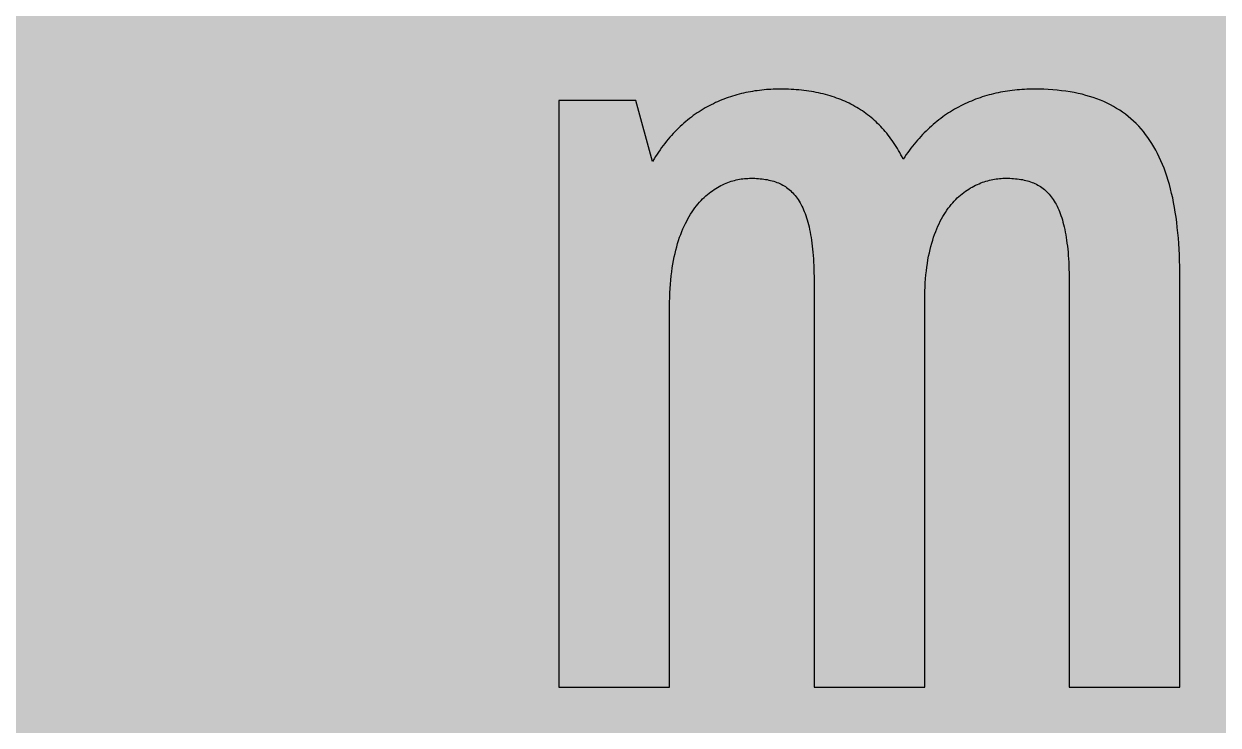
# Model space of a CAD drawing. Header units: millimetres. Extents: x 0 to 212, y 0 to 159.
# Drawn here: x 108.92 to 149.96, y 110.58 to 134.69 of the extents above; entities that cross this region are included whole.
import ezdxf

# ---------------------------------------------------------------- set-up
doc = ezdxf.new("R2010")
doc.units = ezdxf.units.MM

msp = doc.modelspace()

# ---------------------------------------------------------------- hatches: boundary and pattern name
for color, points in [(254, [(14.1633, 0.0536), (13.9878, 0.0533), (13.8125, 0.0559), (13.6373, 0.061), (13.462, 0.0686), (13.2893, 0.0787), (13.114, 0.0914), (12.9413, 0.1041), (12.7686, 0.1219), (12.5959, 0.1397), (12.4231, 0.16), (12.2504, 0.1829), (12.0777, 0.2057), (11.9075, 0.2337), (11.7373, 0.2616), (11.5672, 0.2921), (11.397, 0.3251), (11.2268, 0.3607), (11.0592, 0.3988), (10.8915, 0.4369), (10.7239, 0.4775), (10.5562, 0.5207), (10.3886, 0.5664), (10.2235, 0.6121), (10.0584, 0.6629), (9.8933, 0.7137), (9.7307, 0.7671), (9.5682, 0.8204), (9.4056, 0.8788), (9.2431, 0.9373), (9.083, 0.9982), (8.923, 1.0617), (8.763, 1.1252), (8.6055, 1.1938), (8.4455, 1.2624), (8.2906, 1.331), (8.1331, 1.4046), (7.9781, 1.4783), (7.8232, 1.5545), (7.6708, 1.6332), (7.5184, 1.7145), (7.366, 1.7958), (7.2161, 1.8796), (7.0663, 1.966), (6.919, 2.0523), (6.7716, 2.1438), (6.6243, 2.2352), (6.4795, 2.3266), (6.3348, 2.4232), (6.19, 2.5197), (6.0477, 2.6187), (5.908, 2.7178), (5.7683, 2.8194), (5.6286, 2.9235), (5.4915, 3.0302), (5.3543, 3.1369), (5.2197, 3.2461), (5.0851, 3.3579), (4.953, 3.4722), (4.8209, 3.5865), (4.6914, 3.7033), (4.5644, 3.8202), (4.4348, 3.9395), (4.3104, 4.0615), (4.1859, 4.1859), (4.0615, 4.3104), (3.9395, 4.4348), (3.8202, 4.5618), (3.7033, 4.6914), (3.5865, 4.8209), (3.4722, 4.953), (3.3579, 5.0851), (3.2487, 5.2197), (3.1369, 5.3543), (3.0302, 5.4915), (2.9235, 5.6286), (2.8194, 5.7683), (2.7178, 5.908), (2.6187, 6.0477), (2.5197, 6.19), (2.4232, 6.3348), (2.3266, 6.477), (2.2352, 6.6243), (2.1438, 6.7691), (2.0523, 6.919), (1.966, 7.0663), (1.8796, 7.2161), (1.7958, 7.366), (1.7145, 7.5184), (1.6332, 7.6708), (1.5545, 7.8232), (1.4783, 7.9781), (1.4046, 8.1331), (1.331, 8.2906), (1.2598, 8.4455), (1.1913, 8.603), (1.1252, 8.763), (1.0592, 8.923), (0.9982, 9.083), (0.9373, 9.2431), (0.8763, 9.4056), (0.8204, 9.5682), (0.7645, 9.7307), (0.7112, 9.8933), (0.6604, 10.0584), (0.6121, 10.2235), (0.5639, 10.3911), (0.5207, 10.5562), (0.4775, 10.7239), (0.4343, 10.8915), (0.3962, 11.0592), (0.3607, 11.2268), (0.3251, 11.397), (0.2921, 11.5672), (0.2616, 11.7373), (0.2311, 11.9075), (0.2057, 12.0802), (0.1803, 12.2504), (0.1575, 12.4231), (0.1372, 12.5959), (0.1194, 12.7686), (0.1041, 12.9413), (0.0889, 13.1166), (0.0787, 13.2893), (0.0686, 13.4645), (0.061, 13.6373), (0.0559, 13.8125), (0.0508, 13.9878), (0.0508, 14.163), (0.0522, 144.6925), (0.0508, 144.8664), (0.0559, 145.0416), (0.061, 145.2169), (0.0686, 145.3896), (0.0787, 145.5649), (0.0889, 145.7376), (0.1041, 145.9128), (0.1194, 146.0856), (0.1372, 146.2583), (0.1575, 146.431), (0.1803, 146.6037), (0.2057, 146.7739), (0.2311, 146.9466), (0.2616, 147.1168), (0.2921, 147.287), (0.3251, 147.4572), (0.3607, 147.6248), (0.3962, 147.795), (0.4343, 147.9626), (0.4775, 148.1303), (0.5207, 148.2979), (0.5639, 148.463), (0.6121, 148.6281), (0.6604, 148.7932), (0.7112, 148.9583), (0.7645, 149.1234), (0.8204, 149.286), (0.8763, 149.4485), (0.9373, 149.6111), (0.9982, 149.7711), (1.0592, 149.9311), (1.1252, 150.0911), (1.1913, 150.2486), (1.2598, 150.4061), (1.331, 150.5636), (1.4046, 150.7185), (1.4783, 150.876), (1.5545, 151.0284), (1.6332, 151.1833), (1.7145, 151.3357), (1.7958, 151.4856), (1.8796, 151.638), (1.966, 151.7879), (2.0523, 151.9352), (2.1438, 152.0825), (2.2352, 152.2298), (2.3266, 152.3746), (2.4232, 152.5194), (2.5197, 152.6616), (2.6187, 152.8039), (2.7178, 152.9461), (2.8194, 153.0858), (2.9235, 153.2255), (3.0302, 153.3627), (3.1369, 153.4973), (3.2487, 153.6344), (3.3579, 153.7665), (3.4722, 153.8986), (3.5865, 154.0307), (3.7033, 154.1602), (3.8202, 154.2898), (3.9395, 154.4168), (4.0615, 154.5438), (4.1859, 154.6682), (4.3104, 154.7901), (4.4348, 154.9121), (4.5644, 155.034), (4.6914, 155.1508), (4.8209, 155.2677), (4.953, 155.382), (5.0851, 155.4937), (5.2197, 155.6055), (5.3543, 155.7147), (5.4915, 155.8239), (5.6286, 155.9281), (5.7683, 156.0322), (5.908, 156.1338), (6.0477, 156.2354), (6.19, 156.3345), (6.3348, 156.431), (6.4795, 156.525), (6.6243, 156.6189), (6.7716, 156.7104), (6.919, 156.7993), (7.0663, 156.8882), (7.2161, 156.9745), (7.366, 157.0584), (7.5184, 157.1396), (7.6708, 157.2209), (7.8232, 157.2971), (7.9781, 157.3733), (8.1331, 157.4495), (8.2906, 157.5206), (8.4455, 157.5918), (8.6055, 157.6603), (8.763, 157.7289), (8.923, 157.7924), (9.083, 157.8559), (9.2431, 157.9169), (9.4056, 157.9753), (9.5682, 158.0337), (9.7307, 158.0871), (9.8933, 158.1404), (10.0584, 158.1912), (10.2235, 158.242), (10.3886, 158.2877), (10.5562, 158.3334), (10.7239, 158.3766), (10.8915, 158.4173), (11.0592, 158.4579), (11.2268, 158.4935), (11.397, 158.529), (11.5672, 158.562), (11.7373, 158.5925), (11.9075, 158.6205), (12.0777, 158.6484), (12.2504, 158.6713), (12.4231, 158.6941), (12.5959, 158.7144), (12.7686, 158.7322), (12.9413, 158.75), (13.114, 158.7627), (13.2893, 158.7754), (13.462, 158.7856), (13.6373, 158.7932), (13.8125, 158.7983), (13.9878, 158.8008), (14.163, 158.8033), (197.6078, 158.8036), (197.7822, 158.8008), (197.9574, 158.7983), (198.1327, 158.7932), (198.3054, 158.7856), (198.4807, 158.7754), (198.6534, 158.7627), (198.8287, 158.75), (199.0014, 158.7322), (199.1741, 158.7144), (199.3468, 158.6941), (199.5195, 158.6713), (199.6897, 158.6484), (199.8624, 158.6205), (200.0326, 158.5925), (200.2028, 158.562), (200.373, 158.529), (200.5432, 158.4935), (200.7108, 158.4579), (200.8784, 158.4173), (201.0461, 158.3766), (201.2137, 158.3334), (201.3788, 158.2877), (201.5465, 158.242), (201.7116, 158.1912), (201.8767, 158.1404), (202.0392, 158.0871), (202.2018, 158.0337), (202.3643, 157.9753), (202.5269, 157.9169), (202.6869, 157.8559), (202.8469, 157.7924), (203.007, 157.7289), (203.167, 157.6603), (203.3245, 157.5918), (203.4794, 157.5206), (203.6369, 157.4495), (203.7918, 157.3733), (203.9468, 157.2971), (204.0992, 157.2209), (204.2516, 157.1396), (204.404, 157.0584), (204.5538, 156.9745), (204.7037, 156.8882), (204.8535, 156.7993), (205.0009, 156.7104), (205.1456, 156.6189), (205.293, 156.525), (205.4352, 156.431), (205.58, 156.3345), (205.7222, 156.2354), (205.8619, 156.1338), (206.0016, 156.0322), (206.1413, 155.9281), (206.2785, 155.8239), (206.4156, 155.7147), (206.5503, 155.6055), (206.6849, 155.4937), (206.817, 155.382), (206.949, 155.2677), (207.0786, 155.1508), (207.2081, 155.034), (207.3351, 154.9121), (207.4596, 154.7901), (207.584, 154.6682), (207.7085, 154.5438), (207.8304, 154.4168), (207.9498, 154.2898), (208.0666, 154.1602), (208.1835, 154.0307), (208.2978, 153.8986), (208.4121, 153.7665), (208.5238, 153.6344), (208.6331, 153.4973), (208.7397, 153.3627), (208.8464, 153.2255), (208.9506, 153.0858), (209.0522, 152.9461), (209.1512, 152.8039), (209.2503, 152.6616), (209.3468, 152.5194), (209.4433, 152.3746), (209.5348, 152.2298), (209.6262, 152.0825), (209.7176, 151.9352), (209.804, 151.7879), (209.8904, 151.638), (209.9742, 151.4856), (210.0555, 151.3357), (210.1367, 151.1833), (210.2155, 151.0284), (210.2917, 150.876), (210.3653, 150.7185), (210.439, 150.5636), (210.5076, 150.4061), (210.5762, 150.2486), (210.6447, 150.0911), (210.7082, 149.9311), (210.7717, 149.7711), (210.8327, 149.6111), (210.8911, 149.4485), (210.9495, 149.286), (211.0029, 149.1234), (211.0562, 148.9583), (211.107, 148.7932), (211.1578, 148.6281), (211.2035, 148.463), (211.2493, 148.2979), (211.2924, 148.1303), (211.3331, 147.9626), (211.3712, 147.795), (211.4093, 147.6248), (211.4448, 147.4572), (211.4779, 147.287), (211.5083, 147.1168), (211.5363, 146.9466), (211.5642, 146.7739), (211.5871, 146.6037), (211.6099, 146.431), (211.6303, 146.2583), (211.648, 146.0856), (211.6658, 145.9128), (211.6785, 145.7376), (211.6912, 145.5649), (211.7014, 145.3896), (211.709, 145.2169), (211.7141, 145.0416), (211.7166, 144.8664), (211.7166, 144.6911), (211.7189, 14.1647), (211.7166, 13.9878), (211.7141, 13.8125), (211.709, 13.6373), (211.7014, 13.4645), (211.6912, 13.2893), (211.6785, 13.1166), (211.6658, 12.9413), (211.648, 12.7686), (211.6303, 12.5959), (211.6099, 12.4231), (211.5871, 12.2504), (211.5642, 12.0802), (211.5363, 11.9075), (211.5083, 11.7373), (211.4779, 11.5672), (211.4448, 11.397), (211.4093, 11.2268), (211.3712, 11.0592), (211.3331, 10.8915), (211.2924, 10.7239), (211.2493, 10.5562), (211.2035, 10.3911), (211.1578, 10.2235), (211.107, 10.0584), (211.0562, 9.8933), (211.0029, 9.7307), (210.9495, 9.5682), (210.8911, 9.4056), (210.8327, 9.2431), (210.7717, 9.083), (210.7082, 8.923), (210.6447, 8.763), (210.5762, 8.603), (210.5076, 8.4455), (210.439, 8.2906), (210.3653, 8.1331), (210.2917, 7.9781), (210.2155, 7.8232), (210.1367, 7.6708), (210.0555, 7.5184), (209.9742, 7.366), (209.8904, 7.2161), (209.804, 7.0663), (209.7176, 6.919), (209.6262, 6.7691), (209.5348, 6.6243), (209.4433, 6.477), (209.3468, 6.3348), (209.2503, 6.19), (209.1512, 6.0477), (209.0522, 5.908), (208.9506, 5.7683), (208.8464, 5.6286), (208.7397, 5.4915), (208.6331, 5.3543), (208.5238, 5.2197), (208.4121, 5.0851), (208.2978, 4.953), (208.1835, 4.8209), (208.0666, 4.6914), (207.9498, 4.5618), (207.8304, 4.4348), (207.7085, 4.3104), (207.584, 4.1859), (207.4596, 4.0615), (207.3351, 3.9395), (207.2081, 3.8202), (207.0786, 3.7033), (206.949, 3.5865), (206.817, 3.4722), (206.6849, 3.3579), (206.5503, 3.2461), (206.4156, 3.1369), (206.2785, 3.0302), (206.1413, 2.9235), (206.0016, 2.8194), (205.8619, 2.7178), (205.7222, 2.6187), (205.58, 2.5197), (205.4352, 2.4232), (205.293, 2.3266), (205.1456, 2.2352), (205.0009, 2.1438), (204.8535, 2.0523), (204.7037, 1.966), (204.5538, 1.8796), (204.404, 1.7958), (204.2516, 1.7145), (204.0992, 1.6332), (203.9468, 1.5545), (203.7918, 1.4783), (203.6369, 1.4046), (203.4794, 1.331), (203.3245, 1.2624), (203.167, 1.1938), (203.007, 1.1252), (202.8469, 1.0617), (202.6869, 0.9982), (202.5269, 0.9373), (202.3643, 0.8788), (202.2018, 0.8204), (202.0392, 0.7671), (201.8767, 0.7137), (201.7116, 0.6629), (201.5465, 0.6121), (201.3788, 0.5664), (201.2137, 0.5207), (201.0461, 0.4775), (200.8784, 0.4369), (200.7108, 0.3988), (200.5432, 0.3607), (200.373, 0.3251), (200.2028, 0.2921), (200.0326, 0.2616), (199.8624, 0.2337), (199.6897, 0.2057), (199.5195, 0.1829), (199.3468, 0.16), (199.1741, 0.1397), (199.0014, 0.1219), (198.8287, 0.1041), (198.6534, 0.0914), (198.4807, 0.0787), (198.3054, 0.0686), (198.1327, 0.061), (197.9574, 0.0559), (197.7822, 0.0533), (197.6069, 0.0533)]), (59, [(139.8806, 111.8842), (139.8806, 125.1931), (139.8803, 125.3465), (139.8829, 125.4963), (139.8905, 125.6462), (139.8981, 125.7884), (139.9083, 125.9281), (139.921, 126.0653), (139.9362, 126.1999), (139.9515, 126.3294), (139.9692, 126.4564), (139.9896, 126.5809), (140.0124, 126.7003), (140.0378, 126.8171), (140.0632, 126.9314), (140.0912, 127.0432), (140.1216, 127.1499), (140.1521, 127.254), (140.1851, 127.3556), (140.2182, 127.4547), (140.2563, 127.5512), (140.2918, 127.6426), (140.3325, 127.7315), (140.3706, 127.8204), (140.4137, 127.9042), (140.4569, 127.9855), (140.5001, 128.0643), (140.5458, 128.1405), (140.5915, 128.2116), (140.6398, 128.2827), (140.6881, 128.3513), (140.7363, 128.4173), (140.7871, 128.4783), (140.8405, 128.5392), (140.8913, 128.5977), (140.9446, 128.6535), (140.9979, 128.7069), (141.0538, 128.7577), (141.1072, 128.8059), (141.163, 128.8517), (141.2215, 128.8948), (141.2773, 128.938), (141.3332, 128.9761), (141.3916, 129.0142), (141.4501, 129.0498), (141.5085, 129.0828), (141.5669, 129.1158), (141.6253, 129.1438), (141.6863, 129.1717), (141.7447, 129.1971), (141.8031, 129.2225), (141.8641, 129.2454), (141.9225, 129.2657), (141.9835, 129.2835), (142.0419, 129.2987), (142.1003, 129.3139), (142.1587, 129.3292), (142.2171, 129.3419), (142.2756, 129.352), (142.334, 129.3597), (142.3924, 129.3673), (142.4483, 129.3724), (142.5067, 129.3774), (142.5626, 129.3825), (142.6185, 129.3825), (142.6718, 129.3851), (142.7404, 129.3825), (142.8064, 129.3825), (142.8699, 129.38), (142.9334, 129.3749), (142.9969, 129.3698), (143.0579, 129.3622), (143.1188, 129.3546), (143.1773, 129.347), (143.2357, 129.3368), (143.2941, 129.3241), (143.35, 129.3114), (143.4059, 129.2962), (143.4617, 129.2809), (143.5151, 129.2631), (143.5659, 129.2428), (143.6167, 129.2225), (143.6675, 129.1996), (143.7183, 129.1768), (143.7665, 129.1514), (143.8123, 129.1234), (143.858, 129.0955), (143.9037, 129.065), (143.9494, 129.032), (143.9901, 128.9964), (144.0332, 128.9609), (144.0739, 128.9228), (144.1145, 128.8821), (144.1526, 128.8415), (144.1907, 128.7958), (144.2263, 128.7501), (144.2618, 128.7018), (144.2974, 128.651), (144.3304, 128.6002), (144.3634, 128.5443), (144.3965, 128.4884), (144.4244, 128.4275), (144.4549, 128.3665), (144.4828, 128.303), (144.5108, 128.237), (144.5362, 128.1684), (144.5616, 128.0998), (144.587, 128.0262), (144.6098, 127.95), (144.6301, 127.8712), (144.653, 127.7925), (144.6708, 127.7087), (144.6911, 127.6223), (144.7089, 127.5334), (144.7241, 127.442), (144.7394, 127.348), (144.7546, 127.2515), (144.7673, 127.1524), (144.78, 127.0508), (144.7927, 126.9467), (144.8029, 126.84), (144.8105, 126.7282), (144.8181, 126.6139), (144.8257, 126.4996), (144.8333, 126.3802), (144.8359, 126.2558), (144.841, 126.1313), (144.8435, 126.0018), (144.846, 125.8722), (144.846, 125.7351), (144.847, 111.8842), (148.6503, 111.8842), (148.6503, 125.9318), (148.6484, 126.1415), (148.6459, 126.3498), (148.6383, 126.553), (148.6306, 126.7511), (148.623, 126.9467), (148.6103, 127.1397), (148.5951, 127.3277), (148.5798, 127.5131), (148.5595, 127.696), (148.5392, 127.8738), (148.5163, 128.0465), (148.4909, 128.2167), (148.4605, 128.3843), (148.4325, 128.5469), (148.3995, 128.7069), (148.3639, 128.8644), (148.3258, 129.0168), (148.2852, 129.1666), (148.2446, 129.3114), (148.1988, 129.4536), (148.1531, 129.5933), (148.1023, 129.728), (148.0515, 129.86), (147.9956, 129.987), (147.9398, 130.1115), (147.8788, 130.2334), (147.8178, 130.3528), (147.7543, 130.4671), (147.6858, 130.5789), (147.6172, 130.6855), (147.5461, 130.7897), (147.4699, 130.8913), (147.3937, 130.9903), (147.3124, 131.0843), (147.2311, 131.1758), (147.1447, 131.2647), (147.0584, 131.3485), (146.9669, 131.4298), (146.8755, 131.5085), (146.779, 131.5822), (146.6799, 131.6558), (146.5783, 131.7244), (146.4742, 131.7879), (146.37, 131.8514), (146.2583, 131.9098), (146.1465, 131.9657), (146.0322, 132.019), (145.9154, 132.0673), (145.7935, 132.1156), (145.6715, 132.1587), (145.5445, 132.1994), (145.415, 132.2349), (145.2855, 132.2705), (145.1508, 132.301), (145.0111, 132.3289), (144.8714, 132.3543), (144.7292, 132.3772), (144.5819, 132.395), (144.432, 132.4127), (144.2822, 132.4254), (144.1247, 132.4356), (143.9672, 132.4432), (143.8072, 132.4458), (143.6421, 132.4483), (143.5583, 132.4483), (143.4719, 132.4458), (143.3881, 132.4432), (143.3043, 132.4407), (143.2204, 132.4356), (143.1366, 132.428), (143.0528, 132.4229), (142.9715, 132.4127), (142.8877, 132.4051), (142.8064, 132.395), (142.7251, 132.3823), (142.6439, 132.3696), (142.5626, 132.3543), (142.4813, 132.3416), (142.4026, 132.3238), (142.3238, 132.3061), (142.2451, 132.2883), (142.1663, 132.268), (142.0876, 132.2476), (142.0089, 132.2273), (141.9327, 132.2045), (141.8565, 132.1791), (141.7803, 132.1537), (141.7041, 132.1283), (141.6279, 132.1003), (141.5542, 132.0698), (141.4805, 132.0394), (141.4069, 132.0089), (141.3332, 131.9759), (141.2596, 131.9428), (141.1884, 131.9073), (141.1148, 131.8717), (141.0437, 131.8336), (140.9751, 131.7955), (140.904, 131.7549), (140.8354, 131.7142), (140.7668, 131.6711), (140.6982, 131.6279), (140.6296, 131.5822), (140.5611, 131.5364), (140.495, 131.4907), (140.429, 131.4399), (140.3629, 131.3917), (140.2994, 131.3409), (140.2359, 131.2875), (140.1724, 131.2342), (140.1089, 131.1783), (140.0454, 131.1224), (139.9845, 131.064), (139.9235, 131.0056), (139.8626, 130.9446), (139.8041, 130.8837), (139.7457, 130.8227), (139.6873, 130.7567), (139.6289, 130.6906), (139.5705, 130.6246), (139.5146, 130.556), (139.4587, 130.4874), (139.4054, 130.4163), (139.3495, 130.3452), (139.2961, 130.2715), (139.2428, 130.1953), (139.192, 130.1191), (139.1412, 130.0429), (139.1031, 130.1191), (139.0625, 130.1928), (139.0218, 130.2664), (138.9812, 130.3376), (138.938, 130.4087), (138.8974, 130.4773), (138.8516, 130.5458), (138.8085, 130.6144), (138.7627, 130.6805), (138.717, 130.744), (138.6688, 130.8075), (138.6205, 130.871), (138.5722, 130.9319), (138.5214, 130.9903), (138.4706, 131.0488), (138.4198, 131.1072), (138.3665, 131.1631), (138.3157, 131.2164), (138.2598, 131.2697), (138.2065, 131.3231), (138.1506, 131.3739), (138.0922, 131.4247), (138.0363, 131.4729), (137.9779, 131.5212), (137.9169, 131.5669), (137.8585, 131.6126), (137.795, 131.6558), (137.734, 131.699), (137.6705, 131.7396), (137.607, 131.7803), (137.5435, 131.8184), (137.4775, 131.8565), (137.4115, 131.8946), (137.3429, 131.9301), (137.2768, 131.9632), (137.2057, 131.9962), (137.1371, 132.0292), (137.066, 132.0597), (136.9949, 132.0876), (136.9212, 132.1181), (136.8476, 132.1435), (136.7739, 132.1714), (136.6977, 132.1943), (136.6241, 132.2197), (136.5453, 132.24), (136.4691, 132.2629), (136.3878, 132.2832), (136.3091, 132.301), (136.2278, 132.3188), (136.1465, 132.3365), (136.0653, 132.3518), (135.9814, 132.367), (135.8976, 132.3797), (135.8113, 132.3924), (135.7274, 132.4026), (135.6385, 132.4127), (135.5522, 132.4204), (135.4633, 132.428), (135.3744, 132.4331), (135.2829, 132.4381), (135.1915, 132.4432), (135.1001, 132.4458), (135.0061, 132.4483), (134.9121, 132.4483), (134.8308, 132.4483), (134.7521, 132.4458), (134.6708, 132.4432), (134.5921, 132.4407), (134.5133, 132.4356), (134.4346, 132.4305), (134.3558, 132.4229), (134.2771, 132.4153), (134.1984, 132.4051), (134.1196, 132.395), (134.0409, 132.3848), (133.9621, 132.3721), (133.8859, 132.3594), (133.8072, 132.3442), (133.731, 132.3289), (133.6523, 132.3111), (133.5761, 132.2934), (133.4999, 132.273), (133.4237, 132.2527), (133.35, 132.2324), (133.2738, 132.2095), (133.1976, 132.1841), (133.1239, 132.1613), (133.0503, 132.1333), (132.9766, 132.1054), (132.903, 132.0775), (132.8293, 132.047), (132.7582, 132.0165), (132.6845, 131.9835), (132.6134, 131.9479), (132.5423, 131.9124), (132.4712, 131.8768), (132.4, 131.8387), (132.3315, 131.8006), (132.2629, 131.76), (132.1943, 131.7168), (132.1257, 131.6736), (132.0571, 131.6279), (131.9911, 131.5822), (131.9251, 131.5364), (131.859, 131.4882), (131.793, 131.4374), (131.7269, 131.3866), (131.6634, 131.3332), (131.5999, 131.2774), (131.5364, 131.2215), (131.4755, 131.1656), (131.4145, 131.1072), (131.3536, 131.0462), (131.2926, 130.9853), (131.2316, 130.9218), (131.1732, 130.8583), (131.1148, 130.7922), (131.0589, 130.7236), (131.0005, 130.6551), (130.9446, 130.5839), (130.8913, 130.5128), (130.8354, 130.4392), (130.7821, 130.363), (130.7287, 130.2868), (130.6779, 130.208), (130.6271, 130.1293), (130.5763, 130.048), (130.5255, 129.9642), (129.9464, 132.0627), (127.3073, 132.0627), (127.3073, 111.8842), (131.1106, 111.8842), (131.1106, 124.9616), (131.1097, 125.1229), (131.1148, 125.283), (131.1199, 125.4404), (131.1275, 125.5928), (131.1377, 125.7402), (131.1504, 125.8849), (131.1656, 126.0272), (131.1834, 126.1643), (131.2012, 126.299), (131.224, 126.4285), (131.2469, 126.5555), (131.2697, 126.68), (131.2977, 126.7993), (131.3256, 126.9162), (131.3561, 127.0305), (131.3866, 127.1422), (131.4196, 127.2489), (131.4552, 127.3531), (131.4933, 127.4521), (131.5314, 127.5512), (131.5695, 127.6452), (131.6101, 127.7366), (131.6533, 127.8255), (131.6965, 127.9119), (131.7422, 127.9931), (131.7879, 128.0744), (131.8336, 128.1506), (131.8819, 128.2268), (131.9301, 128.2979), (131.9809, 128.3665), (132.0317, 128.4326), (132.0825, 128.4961), (132.1359, 128.557), (132.1892, 128.6154), (132.2451, 128.6713), (132.2984, 128.7247), (132.3543, 128.7755), (132.4102, 128.8237), (132.4661, 128.872), (132.5245, 128.9152), (132.5804, 128.9558), (132.6388, 128.9964), (132.6972, 129.0345), (132.7556, 129.0701), (132.8141, 129.1031), (132.8725, 129.1336), (132.9334, 129.1615), (132.9919, 129.1895), (133.0503, 129.2149), (133.1087, 129.2377), (133.1671, 129.2581), (133.2255, 129.2784), (133.2865, 129.2962), (133.3449, 129.3114), (133.4008, 129.3266), (133.4592, 129.3393), (133.5176, 129.3495), (133.5735, 129.3597), (133.6294, 129.3673), (133.6853, 129.3724), (133.7412, 129.3774), (133.7945, 129.38), (133.8504, 129.3825), (133.9037, 129.3851), (133.9698, 129.3825), (134.0358, 129.3825), (134.0993, 129.38), (134.1628, 129.3749), (134.2263, 129.3698), (134.2873, 129.3622), (134.3482, 129.3546), (134.4092, 129.347), (134.4676, 129.3368), (134.5235, 129.3241), (134.5819, 129.3114), (134.6352, 129.2962), (134.6911, 129.2809), (134.7445, 129.2631), (134.7978, 129.2428), (134.8486, 129.2225), (134.8994, 129.1996), (134.9477, 129.1768), (134.9959, 129.1514), (135.0442, 129.1234), (135.0899, 129.0955), (135.1331, 129.065), (135.1788, 129.032), (135.222, 128.9964), (135.2626, 128.9609), (135.3033, 128.9228), (135.3439, 128.8821), (135.382, 128.8415), (135.4201, 128.7958), (135.4582, 128.7501), (135.4938, 128.7018), (135.5268, 128.651), (135.5623, 128.6002), (135.5928, 128.5443), (135.6258, 128.4884), (135.6563, 128.4275), (135.6843, 128.3665), (135.7122, 128.303), (135.7401, 128.237), (135.7655, 128.1684), (135.7909, 128.0998), (135.8163, 128.0262), (135.8392, 127.95), (135.8621, 127.8712), (135.8824, 127.7925), (135.9027, 127.7087), (135.9205, 127.6223), (135.9383, 127.5334), (135.9535, 127.442), (135.9713, 127.348), (135.984, 127.2515), (135.9992, 127.1524), (136.0094, 127.0508), (136.0221, 126.9467), (136.0322, 126.84), (136.0424, 126.7282), (136.05, 126.6139), (136.0551, 126.4996), (136.0627, 126.3802), (136.0678, 126.2558), (136.0703, 126.1313), (136.0729, 126.0018), (136.0754, 125.8722), (136.0754, 125.7351), (136.077, 111.8842)])]:
    msp.add_hatch(color=color).paths.add_polyline_path(points)
h = msp.add_hatch(color=59)
h.paths.add_polyline_path([(123.0383, 120.6923), (123.0383, 122.9042), (123.0351, 123.1875), (123.0325, 123.4694), (123.0249, 123.7463), (123.0173, 124.0206), (123.0071, 124.2898), (122.9919, 124.554), (122.9766, 124.8156), (122.9563, 125.0721), (122.936, 125.3261), (122.9106, 125.5751), (122.8852, 125.8189), (122.8547, 126.0602), (122.8217, 126.2964), (122.7861, 126.5301), (122.748, 126.7562), (122.7074, 126.9797), (122.6617, 127.2007), (122.616, 127.4166), (122.5652, 127.6274), (122.5118, 127.8331), (122.4534, 128.0363), (122.395, 128.2344), (122.3315, 128.4275), (122.2654, 128.618), (122.1969, 128.8034), (122.1232, 128.9837), (122.047, 129.159), (121.9683, 129.3317), (121.8844, 129.4994), (121.7981, 129.6619), (121.7092, 129.8219), (121.6152, 129.9743), (121.5187, 130.1242), (121.4171, 130.269), (121.3129, 130.4112), (121.2063, 130.5458), (121.0945, 130.6779), (120.9802, 130.8049), (120.8608, 130.9268), (120.7389, 131.0437), (120.6119, 131.158), (120.4824, 131.2672), (120.3477, 131.3713), (120.208, 131.4704), (120.0658, 131.5644), (119.921, 131.6533), (119.7686, 131.7396), (119.6137, 131.8184), (119.4562, 131.8946), (119.2936, 131.9657), (119.126, 132.0317), (118.9558, 132.0927), (118.7806, 132.1486), (118.6002, 132.2019), (118.4148, 132.2476), (118.2268, 132.2908), (118.0338, 132.3264), (117.8357, 132.3594), (117.635, 132.3873), (117.4267, 132.4077), (117.2159, 132.4254), (117, 132.4381), (116.7816, 132.4458), (116.5555, 132.4483), (116.3345, 132.4458), (116.1161, 132.4381), (115.9027, 132.4254), (115.6919, 132.4102), (115.4836, 132.3873), (115.283, 132.3619), (115.0823, 132.3289), (114.8867, 132.2908), (114.6962, 132.2502), (114.5083, 132.2045), (114.3229, 132.1511), (114.1425, 132.0952), (113.9647, 132.0317), (113.792, 131.9657), (113.6244, 131.892), (113.4567, 131.8158), (113.2942, 131.732), (113.1367, 131.6431), (112.9817, 131.5517), (112.8293, 131.4526), (112.682, 131.3485), (112.5398, 131.2393), (112.3975, 131.125), (112.2604, 131.0056), (112.1283, 130.8811), (111.9988, 130.7516), (111.8718, 130.6144), (111.7498, 130.4747), (111.6305, 130.3274), (111.5136, 130.175), (111.4019, 130.0175), (111.2926, 129.855), (111.1885, 129.6848), (111.0869, 129.5121), (110.9878, 129.3317), (110.8939, 129.1463), (110.8024, 128.9533), (110.7161, 128.7577), (110.6297, 128.5545), (110.551, 128.3462), (110.4722, 128.1328), (110.3986, 127.9144), (110.3274, 127.6883), (110.2614, 127.4572), (110.1954, 127.221), (110.1369, 126.9771), (110.0785, 126.7282), (110.0252, 126.4742), (109.9744, 126.2126), (109.9261, 125.9484), (109.8829, 125.6741), (109.8423, 125.3973), (109.8042, 125.1128), (109.7712, 124.8232), (109.7407, 124.526), (109.7128, 124.2238), (109.6899, 123.9164), (109.6696, 123.6015), (109.6518, 123.2789), (109.6366, 122.9538), (109.6239, 122.621), (109.6162, 122.2807), (109.6112, 121.9352), (109.6112, 121.5847), (109.6137, 121.1961), (109.6213, 120.8176), (109.634, 120.4493), (109.6543, 120.0887), (109.6772, 119.7407), (109.7051, 119.3978), (109.7407, 119.0676), (109.7788, 118.745), (109.822, 118.43), (109.8702, 118.1252), (109.921, 117.8281), (109.9795, 117.541), (110.0404, 117.2616), (110.1065, 116.9899), (110.1776, 116.7257), (110.2512, 116.4717), (110.33, 116.2253), (110.4138, 115.984), (110.5002, 115.7529), (110.5916, 115.5294), (110.6856, 115.3135), (110.7821, 115.1052), (110.8837, 114.902), (110.9904, 114.7089), (111.0996, 114.521), (111.2114, 114.3406), (111.3257, 114.1654), (111.445, 114.0003), (111.567, 113.8377), (111.6914, 113.6853), (111.8184, 113.538), (111.948, 113.3958), (112.0826, 113.2611), (112.2172, 113.1316), (112.3569, 113.0071), (112.4966, 112.8903), (112.6414, 112.7785), (112.7862, 112.6719), (112.936, 112.5728), (113.0859, 112.4763), (113.2383, 112.3874), (113.3932, 112.301), (113.5482, 112.2223), (113.7082, 112.1461), (113.8682, 112.075), (114.0308, 112.0089), (114.1933, 111.948), (114.3584, 111.8921), (114.5235, 111.8387), (114.6937, 111.7905), (114.8613, 111.7473), (115.0315, 111.7067), (115.2042, 111.6711), (115.377, 111.6381), (115.5497, 111.6101), (115.7224, 111.5847), (115.8977, 111.5619), (116.0755, 111.5441), (116.2507, 111.5289), (116.4285, 111.5162), (116.6038, 111.506), (116.7816, 111.4984), (116.9619, 111.4958), (117.1397, 111.4933), (117.2388, 111.4958), (117.3378, 111.4958), (117.4394, 111.4984), (117.5385, 111.5035), (117.6376, 111.5085), (117.7392, 111.5136), (117.8382, 111.5212), (117.9373, 111.5289), (118.0363, 111.5365), (118.1354, 111.5466), (118.2345, 111.5593), (118.3335, 111.5695), (118.4326, 111.5822), (118.5291, 111.5974), (118.6282, 111.6101), (118.7247, 111.6254), (118.8212, 111.6406), (118.9203, 111.6584), (119.0142, 111.6762), (119.1108, 111.694), (119.2073, 111.7143), (119.3013, 111.7321), (119.3978, 111.7524), (119.4918, 111.7752), (119.5832, 111.7956), (119.6772, 111.8184), (119.7712, 111.8413), (119.8626, 111.8641), (119.954, 111.8895), (120.0429, 111.9149), (120.1344, 111.9378), (120.2233, 111.9657), (120.3122, 111.9911), (120.4011, 112.0165), (120.4874, 112.0445), (120.5738, 112.0724), (120.6602, 112.1004), (120.744, 112.1283), (120.8303, 112.1562), (120.9116, 112.1867), (120.9954, 112.2147), (121.0767, 112.2451), (121.158, 112.2731), (121.2367, 112.3036), (121.3155, 112.334), (121.3942, 112.3645), (121.4704, 112.395), (121.5466, 112.428), (121.6228, 112.4585), (121.6965, 112.489), (121.7701, 112.522), (121.8413, 112.5525), (121.9124, 112.583), (121.981, 112.616), (122.0495, 112.6465), (122.1156, 112.6795), (122.1816, 112.71), (122.2477, 112.743), (122.3112, 112.7735), (122.3747, 112.8039), (122.4356, 112.837), (122.494, 112.8674), (122.5525, 112.8979), (122.6109, 112.9309), (121.4864, 115.7647), (121.4171, 115.73), (121.351, 115.6995), (121.2825, 115.6665), (121.2164, 115.636), (121.1504, 115.6056), (121.0818, 115.5751), (121.0158, 115.5446), (120.9497, 115.5167), (120.8811, 115.4862), (120.8151, 115.4582), (120.7491, 115.4303), (120.683, 115.4024), (120.6144, 115.377), (120.5484, 115.349), (120.4824, 115.3236), (120.4163, 115.2982), (120.3503, 115.2728), (120.2842, 115.25), (120.2182, 115.2246), (120.1522, 115.2017), (120.0861, 115.1788), (120.0201, 115.156), (119.9566, 115.1331), (119.8905, 115.1128), (119.8245, 115.0925), (119.7585, 115.0696), (119.695, 115.0518), (119.6289, 115.0315), (119.5654, 115.0112), (119.4994, 114.9934), (119.4359, 114.9756), (119.3698, 114.9579), (119.3063, 114.9401), (119.2403, 114.9248), (119.1768, 114.9071), (119.1133, 114.8918), (119.0498, 114.8766), (118.9838, 114.8639), (118.9203, 114.8486), (118.8568, 114.8359), (118.7933, 114.8232), (118.7298, 114.8105), (118.6663, 114.7978), (118.6028, 114.7877), (118.5418, 114.7775), (118.4783, 114.7674), (118.4148, 114.7572), (118.3538, 114.747), (118.2903, 114.7394), (118.2268, 114.7318), (118.1659, 114.7242), (118.1049, 114.7166), (118.0414, 114.7115), (117.9805, 114.7039), (117.9195, 114.6988), (117.856, 114.6937), (117.795, 114.6912), (117.7341, 114.6861), (117.6731, 114.6835), (117.6122, 114.681), (117.5537, 114.6785), (117.4928, 114.6785), (117.4318, 114.6759), (117.3709, 114.6759), (117.2693, 114.6759), (117.1702, 114.6785), (117.0686, 114.6785), (116.9721, 114.681), (116.873, 114.6835), (116.7765, 114.6886), (116.68, 114.6937), (116.5835, 114.7013), (116.4895, 114.7089), (116.3955, 114.7191), (116.3041, 114.7293), (116.2126, 114.742), (116.1237, 114.7572), (116.0323, 114.775), (115.9459, 114.7928), (115.8596, 114.8131), (115.7732, 114.8359), (115.6868, 114.8639), (115.6056, 114.8918), (115.5217, 114.9223), (115.4405, 114.9553), (115.3617, 114.9934), (115.283, 115.0315), (115.2042, 115.0747), (115.128, 115.1204), (115.0544, 115.1712), (114.9807, 115.2246), (114.9096, 115.2804), (114.8385, 115.3414), (114.7699, 115.4049), (114.7013, 115.4709), (114.6353, 115.5446), (114.5718, 115.6208), (114.5083, 115.7021), (114.4473, 115.7859), (114.3864, 115.8748), (114.3279, 115.9688), (114.2695, 116.0678), (114.2162, 116.172), (114.1603, 116.2812), (114.1095, 116.3955), (114.0587, 116.5149), (114.0104, 116.6393), (113.9622, 116.7689), (113.9165, 116.9035), (113.8733, 117.0457), (113.8326, 117.1905), (113.792, 117.3455), (113.7539, 117.5029), (113.7183, 117.668), (113.6828, 117.8408), (113.6498, 118.0186), (113.6193, 118.2014), (113.5913, 118.3919), (113.5634, 118.5901), (113.538, 118.7958), (113.5151, 119.0066), (113.4948, 119.2251), (113.477, 119.4511), (113.4593, 119.6823), (113.4466, 119.9236), (113.4339, 120.1725), (113.4212, 120.4265), (113.4135, 120.6906)])
edge = h.paths.add_edge_path(flags=16)
edge.add_line((116.4802, 129.3851), (116.5784, 129.3825))
edge.add_line((116.5784, 129.3825), (116.6749, 129.38))
edge.add_line((116.6749, 129.38), (116.7689, 129.3749))
edge.add_line((116.7689, 129.3749), (116.8629, 129.3698))
edge.add_line((116.8629, 129.3698), (116.9543, 129.3597))
edge.add_line((116.9543, 129.3597), (117.0432, 129.3495))
edge.add_line((117.0432, 129.3495), (117.1321, 129.3368))
edge.add_line((117.1321, 129.3368), (117.2159, 129.3216))
edge.add_line((117.2159, 129.3216), (117.2997, 129.3063))
edge.add_line((117.2997, 129.3063), (117.3836, 129.286))
edge.add_line((117.3836, 129.286), (117.4623, 129.2657))
edge.add_line((117.4623, 129.2657), (117.541, 129.2403))
edge.add_line((117.541, 129.2403), (117.6172, 129.2149))
edge.add_line((117.6172, 129.2149), (117.6909, 129.1869))
edge.add_line((117.6909, 129.1869), (117.7646, 129.1539))
edge.add_line((117.7646, 129.1539), (117.8357, 129.1209))
edge.add_line((117.8357, 129.1209), (117.9043, 129.0853))
edge.add_line((117.9043, 129.0853), (117.9728, 129.0447))
edge.add_line((117.9728, 129.0447), (118.0389, 129.0041))
edge.add_line((118.0389, 129.0041), (118.1024, 128.9583))
edge.add_line((118.1024, 128.9583), (118.1633, 128.9101))
edge.add_line((118.1633, 128.9101), (118.2243, 128.8593))
edge.add_line((118.2243, 128.8593), (118.2853, 128.8059))
edge.add_line((118.2853, 128.8059), (118.3411, 128.7501))
edge.add_line((118.3411, 128.7501), (118.397, 128.6891))
edge.add_line((118.397, 128.6891), (118.4529, 128.6281))
edge.add_line((118.4529, 128.6281), (118.5037, 128.5621))
edge.add_line((118.5037, 128.5621), (118.5545, 128.491))
edge.add_line((118.5545, 128.491), (118.6053, 128.4199))
edge.add_line((118.6053, 128.4199), (118.6536, 128.3437))
edge.add_line((118.6536, 128.3437), (118.6993, 128.2649))
edge.add_line((118.6993, 128.2649), (118.745, 128.1811))
edge.add_line((118.745, 128.1811), (118.7882, 128.0947))
edge.add_line((118.7882, 128.0947), (118.8288, 128.0033))
edge.add_line((118.8288, 128.0033), (118.8695, 127.9119))
edge.add_line((118.8695, 127.9119), (118.9076, 127.8128))
edge.add_line((118.9076, 127.8128), (118.9457, 127.7137))
edge.add_line((118.9457, 127.7137), (118.9812, 127.6071))
edge.add_line((118.9812, 127.6071), (119.0168, 127.5004))
edge.add_line((119.0168, 127.5004), (119.0498, 127.3861))
edge.add_line((119.0498, 127.3861), (119.0828, 127.2692))
edge.add_line((119.0828, 127.2692), (119.1133, 127.1499))
edge.add_line((119.1133, 127.1499), (119.1412, 127.0254))
edge.add_line((119.1412, 127.0254), (119.1692, 126.8959))
edge.add_line((119.1692, 126.8959), (119.1946, 126.7638))
edge.add_line((119.1946, 126.7638), (119.22, 126.6266))
edge.add_line((119.22, 126.6266), (119.2454, 126.4844))
edge.add_line((119.2454, 126.4844), (119.2682, 126.3396))
edge.add_line((119.2682, 126.3396), (119.2886, 126.1872))
edge.add_line((119.2886, 126.1872), (119.3089, 126.0348))
edge.add_line((119.3089, 126.0348), (119.3267, 125.8748))
edge.add_line((119.3267, 125.8748), (119.3444, 125.7097))
edge.add_line((119.3444, 125.7097), (119.3622, 125.542))
edge.add_line((119.3622, 125.542), (119.3775, 125.3693))
edge.add_line((119.3775, 125.3693), (119.3902, 125.1915))
edge.add_line((119.3902, 125.1915), (119.4029, 125.0086))
edge.add_line((119.4029, 125.0086), (119.4156, 124.8207))
edge.add_line((119.4156, 124.8207), (119.4257, 124.6276))
edge.add_line((119.4257, 124.6276), (119.4359, 124.4321))
edge.add_line((119.4359, 124.4321), (119.4435, 124.2289))
edge.add_line((119.4435, 124.2289), (119.4511, 124.0206))
edge.add_line((119.4511, 124.0206), (119.4562, 123.8098))
edge.add_line((119.4562, 123.8098), (119.4613, 123.5913))
edge.add_line((119.4613, 123.5913), (119.4664, 123.3678))
edge.add_line((119.4664, 123.3678), (113.454, 123.3699))
edge.add_line((113.454, 123.3699), (113.4618, 123.6142))
edge.add_line((113.4618, 123.6142), (113.4745, 123.8529))
edge.add_line((113.4745, 123.8529), (113.4872, 124.0866))
edge.add_line((113.4872, 124.0866), (113.4999, 124.3127))
edge.add_line((113.4999, 124.3127), (113.5151, 124.5311))
edge.add_line((113.5151, 124.5311), (113.5329, 124.7445))
edge.add_line((113.5329, 124.7445), (113.5507, 124.9528))
edge.add_line((113.5507, 124.9528), (113.571, 125.1534))
edge.add_line((113.571, 125.1534), (113.5913, 125.349))
edge.add_line((113.5913, 125.349), (113.6142, 125.537))
edge.add_line((113.6142, 125.537), (113.6396, 125.7198))
edge.add_line((113.6396, 125.7198), (113.665, 125.8976))
edge.add_line((113.665, 125.8976), (113.6904, 126.0704))
edge.add_line((113.6904, 126.0704), (113.7183, 126.2355))
edge.add_line((113.7183, 126.2355), (113.7463, 126.3955))
edge.add_line((113.7463, 126.3955), (113.7768, 126.5504))
edge.add_line((113.7768, 126.5504), (113.8098, 126.7003))
edge.add_line((113.8098, 126.7003), (113.8428, 126.8451))
edge.add_line((113.8428, 126.8451), (113.8758, 126.9848))
edge.add_line((113.8758, 126.9848), (113.9114, 127.1194))
edge.add_line((113.9114, 127.1194), (113.9469, 127.2489))
edge.add_line((113.9469, 127.2489), (113.985, 127.3734))
edge.add_line((113.985, 127.3734), (114.0257, 127.4928))
edge.add_line((114.0257, 127.4928), (114.0663, 127.6071))
edge.add_line((114.0663, 127.6071), (114.107, 127.7188))
edge.add_line((114.107, 127.7188), (114.1476, 127.8255))
edge.add_line((114.1476, 127.8255), (114.1933, 127.9271))
edge.add_line((114.1933, 127.9271), (114.2365, 128.0236))
edge.add_line((114.2365, 128.0236), (114.2822, 128.1151))
edge.add_line((114.2822, 128.1151), (114.3305, 128.204))
edge.add_line((114.3305, 128.204), (114.3787, 128.2903))
edge.add_line((114.3787, 128.2903), (114.427, 128.3691))
edge.add_line((114.427, 128.3691), (114.4778, 128.4478))
edge.add_line((114.4778, 128.4478), (114.5286, 128.5189))
edge.add_line((114.5286, 128.5189), (114.5794, 128.59))
edge.add_line((114.5794, 128.59), (114.6327, 128.6535))
edge.add_line((114.6327, 128.6535), (114.6886, 128.717))
edge.add_line((114.6886, 128.717), (114.742, 128.7755))
edge.add_line((114.742, 128.7755), (114.7978, 128.8313))
edge.add_line((114.7978, 128.8313), (114.8563, 128.8821))
edge.add_line((114.8563, 128.8821), (114.9147, 128.9304))
edge.add_line((114.9147, 128.9304), (114.9731, 128.9761))
edge.add_line((114.9731, 128.9761), (115.0315, 129.0193))
edge.add_line((115.0315, 129.0193), (115.0925, 129.0599))
edge.add_line((115.0925, 129.0599), (115.156, 129.0955))
edge.add_line((115.156, 129.0955), (115.2169, 129.1311))
edge.add_line((115.2169, 129.1311), (115.2804, 129.1615))
edge.add_line((115.2804, 129.1615), (115.3465, 129.192))
edge.add_line((115.3465, 129.192), (115.41, 129.2174))
edge.add_line((115.41, 129.2174), (115.476, 129.2428))
edge.add_line((115.476, 129.2428), (115.5421, 129.2657))
edge.add_line((115.5421, 129.2657), (115.6106, 129.2835))
edge.add_line((115.6106, 129.2835), (115.6792, 129.3012))
edge.add_line((115.6792, 129.3012), (115.7478, 129.3165))
edge.add_line((115.7478, 129.3165), (115.8189, 129.3317))
edge.add_line((115.8189, 129.3317), (115.8875, 129.3444))
edge.add_line((115.8875, 129.3444), (115.9612, 129.3546))
edge.add_line((115.9612, 129.3546), (116.0323, 129.3622))
edge.add_line((116.0323, 129.3622), (116.1059, 129.3698))
edge.add_line((116.1059, 129.3698), (116.1796, 129.3749))
edge.add_line((116.1796, 129.3749), (116.2533, 129.38))
edge.add_line((116.2533, 129.38), (116.3269, 129.3825))
edge.add_line((116.3269, 129.3825), (116.4031, 129.3825))
edge.add_line((116.4031, 129.3825), (116.4793, 129.3851))

# ---------------------------------------------------------------- linework, layer by layer
at = {"color": 59}
msp.add_lwpolyline([(139.8806, 111.8842), (139.8806, 125.1931), (139.8803, 125.3465), (139.8829, 125.4963), (139.8905, 125.6462), (139.8981, 125.7884), (139.9083, 125.9281), (139.921, 126.0653), (139.9362, 126.1999), (139.9515, 126.3294), (139.9692, 126.4564), (139.9896, 126.5809), (140.0124, 126.7003), (140.0378, 126.8171), (140.0632, 126.9314), (140.0912, 127.0432), (140.1216, 127.1499), (140.1521, 127.254), (140.1851, 127.3556), (140.2182, 127.4547), (140.2563, 127.5512), (140.2918, 127.6426), (140.3325, 127.7315), (140.3706, 127.8204), (140.4137, 127.9042), (140.4569, 127.9855), (140.5001, 128.0643), (140.5458, 128.1405), (140.5915, 128.2116), (140.6398, 128.2827), (140.6881, 128.3513), (140.7363, 128.4173), (140.7871, 128.4783), (140.8405, 128.5392), (140.8913, 128.5977), (140.9446, 128.6535), (140.9979, 128.7069), (141.0538, 128.7577), (141.1072, 128.8059), (141.163, 128.8517), (141.2215, 128.8948), (141.2773, 128.938), (141.3332, 128.9761), (141.3916, 129.0142), (141.4501, 129.0498), (141.5085, 129.0828), (141.5669, 129.1158), (141.6253, 129.1438), (141.6863, 129.1717), (141.7447, 129.1971), (141.8031, 129.2225), (141.8641, 129.2454), (141.9225, 129.2657), (141.9835, 129.2835), (142.0419, 129.2987), (142.1003, 129.3139), (142.1587, 129.3292), (142.2171, 129.3419), (142.2756, 129.352), (142.334, 129.3597), (142.3924, 129.3673), (142.4483, 129.3724), (142.5067, 129.3774), (142.5626, 129.3825), (142.6185, 129.3825), (142.6718, 129.3851), (142.7404, 129.3825), (142.8064, 129.3825), (142.8699, 129.38), (142.9334, 129.3749), (142.9969, 129.3698), (143.0579, 129.3622), (143.1188, 129.3546), (143.1773, 129.347), (143.2357, 129.3368), (143.2941, 129.3241), (143.35, 129.3114), (143.4059, 129.2962), (143.4617, 129.2809), (143.5151, 129.2631), (143.5659, 129.2428), (143.6167, 129.2225), (143.6675, 129.1996), (143.7183, 129.1768), (143.7665, 129.1514), (143.8123, 129.1234), (143.858, 129.0955), (143.9037, 129.065), (143.9494, 129.032), (143.9901, 128.9964), (144.0332, 128.9609), (144.0739, 128.9228), (144.1145, 128.8821), (144.1526, 128.8415), (144.1907, 128.7958), (144.2263, 128.7501), (144.2618, 128.7018), (144.2974, 128.651), (144.3304, 128.6002), (144.3634, 128.5443), (144.3965, 128.4884), (144.4244, 128.4275), (144.4549, 128.3665), (144.4828, 128.303), (144.5108, 128.237), (144.5362, 128.1684), (144.5616, 128.0998), (144.587, 128.0262), (144.6098, 127.95), (144.6301, 127.8712), (144.653, 127.7925), (144.6708, 127.7087), (144.6911, 127.6223), (144.7089, 127.5334), (144.7241, 127.442), (144.7394, 127.348), (144.7546, 127.2515), (144.7673, 127.1524), (144.78, 127.0508), (144.7927, 126.9467), (144.8029, 126.84), (144.8105, 126.7282), (144.8181, 126.6139), (144.8257, 126.4996), (144.8333, 126.3802), (144.8359, 126.2558), (144.841, 126.1313), (144.8435, 126.0018), (144.846, 125.8722), (144.846, 125.7351), (144.847, 111.8842), (148.6503, 111.8842), (148.6503, 125.9318), (148.6484, 126.1415), (148.6459, 126.3498), (148.6383, 126.553), (148.6306, 126.7511), (148.623, 126.9467), (148.6103, 127.1397), (148.5951, 127.3277), (148.5798, 127.5131), (148.5595, 127.696), (148.5392, 127.8738), (148.5163, 128.0465), (148.4909, 128.2167), (148.4605, 128.3843), (148.4325, 128.5469), (148.3995, 128.7069), (148.3639, 128.8644), (148.3258, 129.0168), (148.2852, 129.1666), (148.2446, 129.3114), (148.1988, 129.4536), (148.1531, 129.5933), (148.1023, 129.728), (148.0515, 129.86), (147.9956, 129.987), (147.9398, 130.1115), (147.8788, 130.2334), (147.8178, 130.3528), (147.7543, 130.4671), (147.6858, 130.5789), (147.6172, 130.6855), (147.5461, 130.7897), (147.4699, 130.8913), (147.3937, 130.9903), (147.3124, 131.0843), (147.2311, 131.1758), (147.1447, 131.2647), (147.0584, 131.3485), (146.9669, 131.4298), (146.8755, 131.5085), (146.779, 131.5822), (146.6799, 131.6558), (146.5783, 131.7244), (146.4742, 131.7879), (146.37, 131.8514), (146.2583, 131.9098), (146.1465, 131.9657), (146.0322, 132.019), (145.9154, 132.0673), (145.7935, 132.1156), (145.6715, 132.1587), (145.5445, 132.1994), (145.415, 132.2349), (145.2855, 132.2705), (145.1508, 132.301), (145.0111, 132.3289), (144.8714, 132.3543), (144.7292, 132.3772), (144.5819, 132.395), (144.432, 132.4127), (144.2822, 132.4254), (144.1247, 132.4356), (143.9672, 132.4432), (143.8072, 132.4458), (143.6421, 132.4483), (143.5583, 132.4483), (143.4719, 132.4458), (143.3881, 132.4432), (143.3043, 132.4407), (143.2204, 132.4356), (143.1366, 132.428), (143.0528, 132.4229), (142.9715, 132.4127), (142.8877, 132.4051), (142.8064, 132.395), (142.7251, 132.3823), (142.6439, 132.3696), (142.5626, 132.3543), (142.4813, 132.3416), (142.4026, 132.3238), (142.3238, 132.3061), (142.2451, 132.2883), (142.1663, 132.268), (142.0876, 132.2476), (142.0089, 132.2273), (141.9327, 132.2045), (141.8565, 132.1791), (141.7803, 132.1537), (141.7041, 132.1283), (141.6279, 132.1003), (141.5542, 132.0698), (141.4805, 132.0394), (141.4069, 132.0089), (141.3332, 131.9759), (141.2596, 131.9428), (141.1884, 131.9073), (141.1148, 131.8717), (141.0437, 131.8336), (140.9751, 131.7955), (140.904, 131.7549), (140.8354, 131.7142), (140.7668, 131.6711), (140.6982, 131.6279), (140.6296, 131.5822), (140.5611, 131.5364), (140.495, 131.4907), (140.429, 131.4399), (140.3629, 131.3917), (140.2994, 131.3409), (140.2359, 131.2875), (140.1724, 131.2342), (140.1089, 131.1783), (140.0454, 131.1224), (139.9845, 131.064), (139.9235, 131.0056), (139.8626, 130.9446), (139.8041, 130.8837), (139.7457, 130.8227), (139.6873, 130.7567), (139.6289, 130.6906), (139.5705, 130.6246), (139.5146, 130.556), (139.4587, 130.4874), (139.4054, 130.4163), (139.3495, 130.3452), (139.2961, 130.2715), (139.2428, 130.1953), (139.192, 130.1191), (139.1412, 130.0429), (139.1031, 130.1191), (139.0625, 130.1928), (139.0218, 130.2664), (138.9812, 130.3376), (138.938, 130.4087), (138.8974, 130.4773), (138.8516, 130.5458), (138.8085, 130.6144), (138.7627, 130.6805), (138.717, 130.744), (138.6688, 130.8075), (138.6205, 130.871), (138.5722, 130.9319), (138.5214, 130.9903), (138.4706, 131.0488), (138.4198, 131.1072), (138.3665, 131.1631), (138.3157, 131.2164), (138.2598, 131.2697), (138.2065, 131.3231), (138.1506, 131.3739), (138.0922, 131.4247), (138.0363, 131.4729), (137.9779, 131.5212), (137.9169, 131.5669), (137.8585, 131.6126), (137.795, 131.6558), (137.734, 131.699), (137.6705, 131.7396), (137.607, 131.7803), (137.5435, 131.8184), (137.4775, 131.8565), (137.4115, 131.8946), (137.3429, 131.9301), (137.2768, 131.9632), (137.2057, 131.9962), (137.1371, 132.0292), (137.066, 132.0597), (136.9949, 132.0876), (136.9212, 132.1181), (136.8476, 132.1435), (136.7739, 132.1714), (136.6977, 132.1943), (136.6241, 132.2197), (136.5453, 132.24), (136.4691, 132.2629), (136.3878, 132.2832), (136.3091, 132.301), (136.2278, 132.3188), (136.1465, 132.3365), (136.0653, 132.3518), (135.9814, 132.367), (135.8976, 132.3797), (135.8113, 132.3924), (135.7274, 132.4026), (135.6385, 132.4127), (135.5522, 132.4204), (135.4633, 132.428), (135.3744, 132.4331), (135.2829, 132.4381), (135.1915, 132.4432), (135.1001, 132.4458), (135.0061, 132.4483), (134.9121, 132.4483), (134.8308, 132.4483), (134.7521, 132.4458), (134.6708, 132.4432), (134.5921, 132.4407), (134.5133, 132.4356), (134.4346, 132.4305), (134.3558, 132.4229), (134.2771, 132.4153), (134.1984, 132.4051), (134.1196, 132.395), (134.0409, 132.3848), (133.9621, 132.3721), (133.8859, 132.3594), (133.8072, 132.3442), (133.731, 132.3289), (133.6523, 132.3111), (133.5761, 132.2934), (133.4999, 132.273), (133.4237, 132.2527), (133.35, 132.2324), (133.2738, 132.2095), (133.1976, 132.1841), (133.1239, 132.1613), (133.0503, 132.1333), (132.9766, 132.1054), (132.903, 132.0775), (132.8293, 132.047), (132.7582, 132.0165), (132.6845, 131.9835), (132.6134, 131.9479), (132.5423, 131.9124), (132.4712, 131.8768), (132.4, 131.8387), (132.3315, 131.8006), (132.2629, 131.76), (132.1943, 131.7168), (132.1257, 131.6736), (132.0571, 131.6279), (131.9911, 131.5822), (131.9251, 131.5364), (131.859, 131.4882), (131.793, 131.4374), (131.7269, 131.3866), (131.6634, 131.3332), (131.5999, 131.2774), (131.5364, 131.2215), (131.4755, 131.1656), (131.4145, 131.1072), (131.3536, 131.0462), (131.2926, 130.9853), (131.2316, 130.9218), (131.1732, 130.8583), (131.1148, 130.7922), (131.0589, 130.7236), (131.0005, 130.6551), (130.9446, 130.5839), (130.8913, 130.5128), (130.8354, 130.4392), (130.7821, 130.363), (130.7287, 130.2868), (130.6779, 130.208), (130.6271, 130.1293), (130.5763, 130.048), (130.5255, 129.9642), (129.9464, 132.0627), (127.3073, 132.0627), (127.3073, 111.8842), (131.1106, 111.8842), (131.1106, 124.9616), (131.1097, 125.1229), (131.1148, 125.283), (131.1199, 125.4404), (131.1275, 125.5928), (131.1377, 125.7402), (131.1504, 125.8849), (131.1656, 126.0272), (131.1834, 126.1643), (131.2012, 126.299), (131.224, 126.4285), (131.2469, 126.5555), (131.2697, 126.68), (131.2977, 126.7993), (131.3256, 126.9162), (131.3561, 127.0305), (131.3866, 127.1422), (131.4196, 127.2489), (131.4552, 127.3531), (131.4933, 127.4521), (131.5314, 127.5512), (131.5695, 127.6452), (131.6101, 127.7366), (131.6533, 127.8255), (131.6965, 127.9119), (131.7422, 127.9931), (131.7879, 128.0744), (131.8336, 128.1506), (131.8819, 128.2268), (131.9301, 128.2979), (131.9809, 128.3665), (132.0317, 128.4326), (132.0825, 128.4961), (132.1359, 128.557), (132.1892, 128.6154), (132.2451, 128.6713), (132.2984, 128.7247), (132.3543, 128.7755), (132.4102, 128.8237), (132.4661, 128.872), (132.5245, 128.9152), (132.5804, 128.9558), (132.6388, 128.9964), (132.6972, 129.0345), (132.7556, 129.0701), (132.8141, 129.1031), (132.8725, 129.1336), (132.9334, 129.1615), (132.9919, 129.1895), (133.0503, 129.2149), (133.1087, 129.2377), (133.1671, 129.2581), (133.2255, 129.2784), (133.2865, 129.2962), (133.3449, 129.3114), (133.4008, 129.3266), (133.4592, 129.3393), (133.5176, 129.3495), (133.5735, 129.3597), (133.6294, 129.3673), (133.6853, 129.3724), (133.7412, 129.3774), (133.7945, 129.38), (133.8504, 129.3825), (133.9037, 129.3851), (133.9698, 129.3825), (134.0358, 129.3825), (134.0993, 129.38), (134.1628, 129.3749), (134.2263, 129.3698), (134.2873, 129.3622), (134.3482, 129.3546), (134.4092, 129.347), (134.4676, 129.3368), (134.5235, 129.3241), (134.5819, 129.3114), (134.6352, 129.2962), (134.6911, 129.2809), (134.7445, 129.2631), (134.7978, 129.2428), (134.8486, 129.2225), (134.8994, 129.1996), (134.9477, 129.1768), (134.9959, 129.1514), (135.0442, 129.1234), (135.0899, 129.0955), (135.1331, 129.065), (135.1788, 129.032), (135.222, 128.9964), (135.2626, 128.9609), (135.3033, 128.9228), (135.3439, 128.8821), (135.382, 128.8415), (135.4201, 128.7958), (135.4582, 128.7501), (135.4938, 128.7018), (135.5268, 128.651), (135.5623, 128.6002), (135.5928, 128.5443), (135.6258, 128.4884), (135.6563, 128.4275), (135.6843, 128.3665), (135.7122, 128.303), (135.7401, 128.237), (135.7655, 128.1684), (135.7909, 128.0998), (135.8163, 128.0262), (135.8392, 127.95), (135.8621, 127.8712), (135.8824, 127.7925), (135.9027, 127.7087), (135.9205, 127.6223), (135.9383, 127.5334), (135.9535, 127.442), (135.9713, 127.348), (135.984, 127.2515), (135.9992, 127.1524), (136.0094, 127.0508), (136.0221, 126.9467), (136.0322, 126.84), (136.0424, 126.7282), (136.05, 126.6139), (136.0551, 126.4996), (136.0627, 126.3802), (136.0678, 126.2558), (136.0703, 126.1313), (136.0729, 126.0018), (136.0754, 125.8722), (136.0754, 125.7351), (136.077, 111.8842), (139.8806, 111.8842)], dxfattribs=at)

doc.saveas('drawing.dxf')
